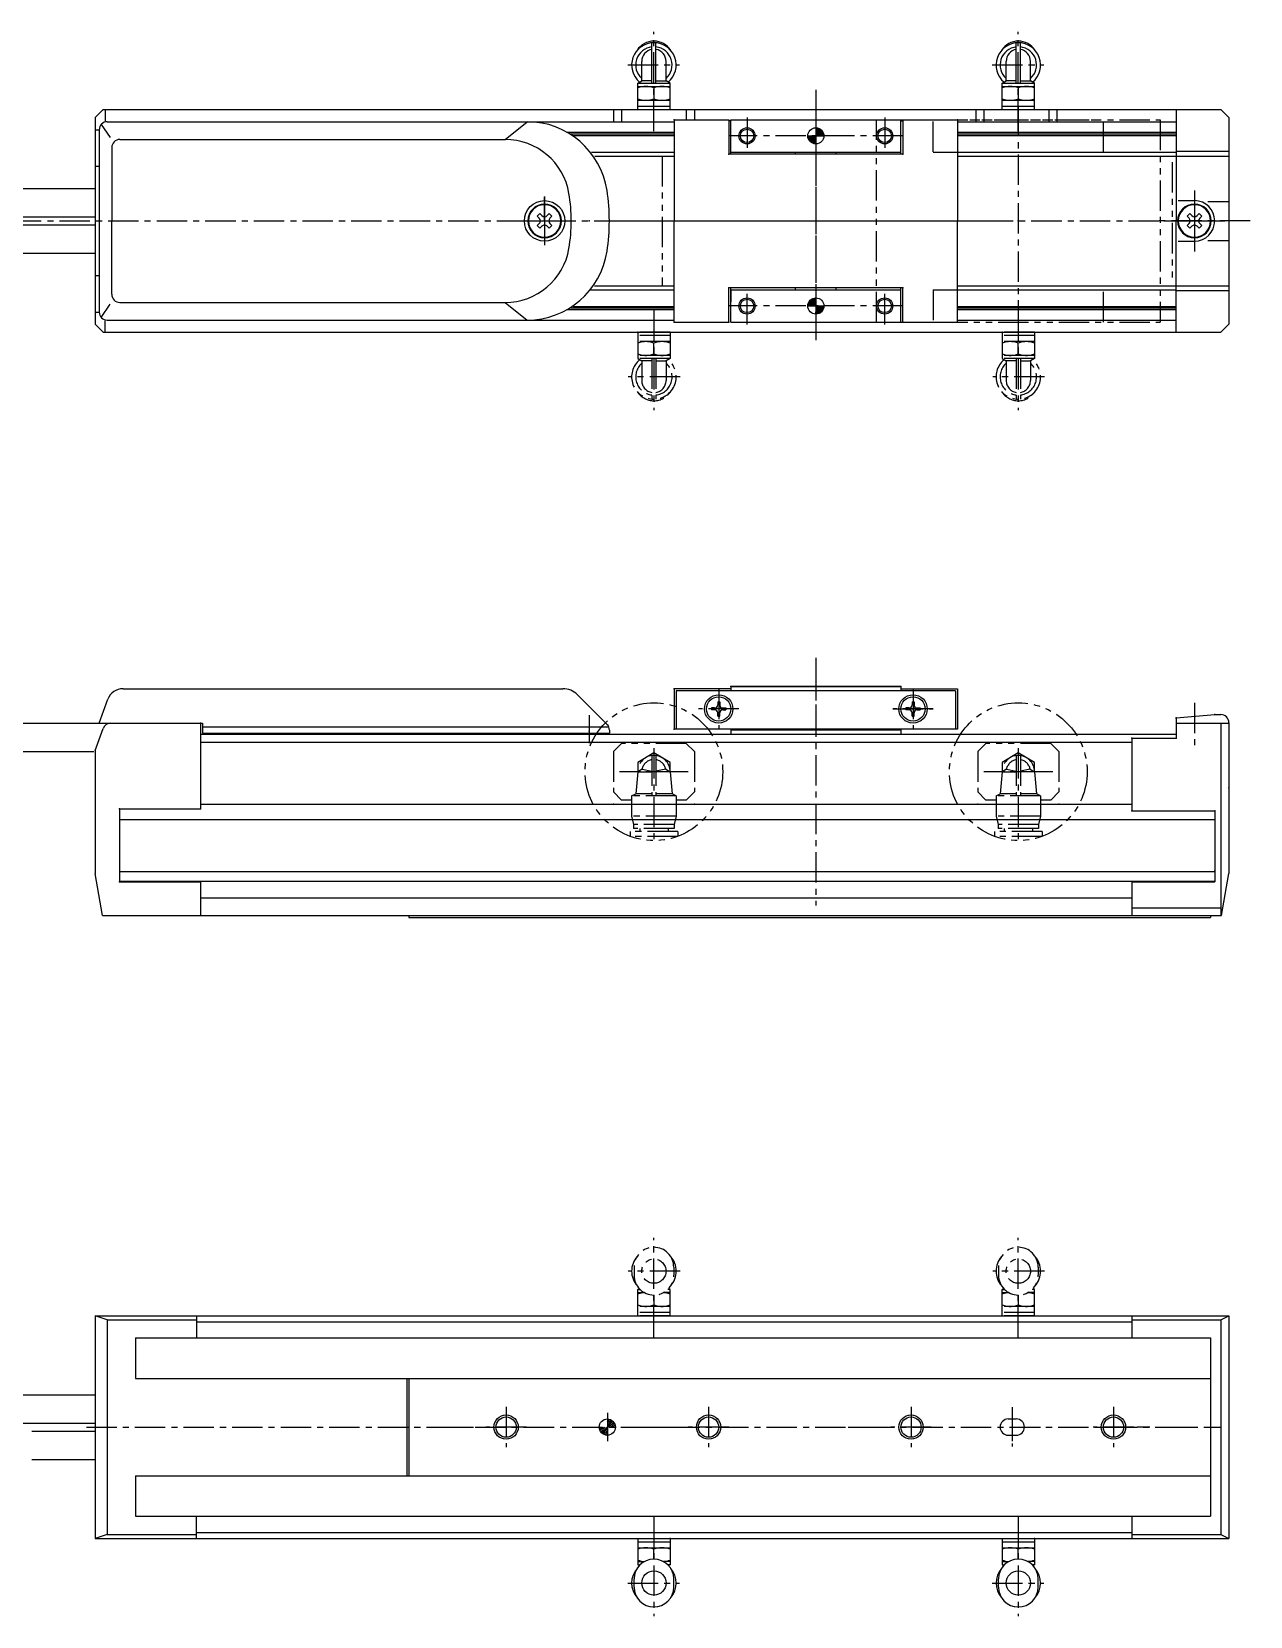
# Model space of a CAD drawing. Extents: x -697 to -236, y 122 to 519.
# Drawn here: x -536.7 to -235.7, y 127.2 to 518.5 of the extents above; entities that cross this region are included whole.
import ezdxf

# ---------------------------------------------------------------- set-up
doc = ezdxf.new("R2010")
doc.units = 0
for name, pattern in [('CENTER', [12, 7.5, -1.5, 1.5, -1.5]), ('CONTINOUS', [0]), ('PHANTOM', [15, 7.5, -1.5, 1.5, -1.5, 1.5, -1.5])]:
    doc.linetypes.add(name, pattern=pattern)
doc.layers.get('0').update_dxf_attribs({"linetype": 'CONTINUOUS'})
doc.layers.add('CENTER', color=1, linetype='CENTER')

# ---------------------------------------------------------------- blocks, each defined once
blk = doc.blocks.new('*U2')
at = {"color": 7, "linetype": 'CONTINUOUS'}
for p, q in [((-345.02, 492.79), (-343.02, 492.79)), ((-345.02, 492.79), (-344.43, 491.37)), ((-343.02, 490.79), (-344.43, 491.37)), ((-343.02, 492.79), (-343.02, 491.37)), ((-343.02, 491.37), (-343.02, 490.79))]:
    blk.add_line(p, q, dxfattribs=at)
for points in [[(-345.02, 492.79), (-345.02, 492.79), (-343.02, 492.79)], [(-345.02, 492.79), (-344.43, 491.37), (-343.02, 491.37)]]:
    blk.add_solid(points, dxfattribs=at)
at = {"color": 7, "linetype": 'CONTINUOUS', "extrusion": (0, 0, -1)}
for points in [[(345.02, 492.79), (343.02, 492.79), (343.02, 491.37)], [(344.43, 491.37), (343.02, 491.37), (343.02, 490.79)]]:
    blk.add_solid(points, dxfattribs=at)
blk = doc.blocks.new('*U3')
at = {"color": 7, "linetype": 'CONTINUOUS'}
for p, q in [((-343.02, 494.79), (-343.02, 494.2)), ((-341.6, 494.2), (-343.02, 494.79)), ((-343.02, 494.2), (-343.02, 492.79)), ((-341.6, 494.2), (-341.02, 492.79)), ((-343.02, 492.79), (-341.02, 492.79))]:
    blk.add_line(p, q, dxfattribs=at)
for points in [[(-343.02, 494.79), (-343.02, 494.2), (-341.6, 494.2)], [(-343.02, 494.2), (-343.02, 492.79), (-341.02, 492.79)], [(-343.02, 492.79), (-343.02, 492.79), (-341.02, 492.79)]]:
    blk.add_solid(points, dxfattribs=at)
at = {"color": 7, "linetype": 'CONTINUOUS', "extrusion": (0, 0, -1)}
blk.add_solid([(343.02, 494.2), (341.6, 494.2), (341.02, 492.79)], dxfattribs=at)
blk = doc.blocks.new('*U4')
at = {"color": 7, "linetype": 'CONTINUOUS'}
for p, q in [((-344.43, 452.2), (-345.02, 450.79)), ((-345.02, 450.79), (-343.02, 450.79)), ((-343.02, 452.79), (-344.43, 452.2)), ((-343.02, 452.2), (-343.02, 452.79)), ((-343.02, 452.2), (-343.02, 450.79))]:
    blk.add_line(p, q, dxfattribs=at)
for points in [[(-344.43, 452.2), (-345.02, 450.79), (-343.02, 450.79)], [(-345.02, 450.79), (-345.02, 450.79), (-343.02, 450.79)], [(-343.02, 452.79), (-344.43, 452.2), (-343.02, 452.2)]]:
    blk.add_solid(points, dxfattribs=at)
at = {"color": 7, "linetype": 'CONTINUOUS', "extrusion": (0, 0, -1)}
blk.add_solid([(344.43, 452.2), (343.02, 452.2), (343.02, 450.79)], dxfattribs=at)
blk = doc.blocks.new('*U5')
at = {"color": 7, "linetype": 'CONTINUOUS'}
for p, q in [((-343.02, 450.79), (-341.02, 450.79)), ((-343.02, 450.79), (-343.02, 449.37)), ((-341.02, 450.79), (-341.6, 449.37)), ((-341.6, 449.37), (-343.02, 448.79)), ((-343.02, 448.79), (-343.02, 449.37))]:
    blk.add_line(p, q, dxfattribs=at)
for points in [[(-343.02, 450.79), (-343.02, 450.79), (-341.02, 450.79)], [(-343.02, 450.79), (-343.02, 449.37), (-341.6, 449.37)]]:
    blk.add_solid(points, dxfattribs=at)
at = {"color": 7, "linetype": 'CONTINUOUS', "extrusion": (0, 0, -1)}
for points in [[(343.02, 450.79), (341.02, 450.79), (341.6, 449.37)], [(343.02, 449.37), (341.6, 449.37), (343.02, 448.79)]]:
    blk.add_solid(points, dxfattribs=at)
blk = doc.blocks.new('*X10')
at = {"color": 0, "linetype": 'CONTINOUS'}
for p, q in [((-396.51, 173.81), (-396.36, 173.96)), ((-396.45, 173.43), (-395.91, 173.96)), ((-396.33, 173.1), (-395.47, 173.96)), ((-396.16, 172.82), (-395.02, 173.96)), ((-395.96, 172.58), (-394.57, 173.96)), ((-395.72, 172.37), (-394.52, 173.57)), ((-395.45, 172.19), (-394.52, 173.12)), ((-395.13, 172.06), (-394.52, 172.68)), ((-394.77, 171.98), (-394.52, 172.23)), ((-394.52, 175.81), (-394.37, 175.96)), ((-394.52, 175.36), (-393.99, 175.89)), ((-394.52, 174.91), (-393.66, 175.77)), ((-394.52, 174.46), (-393.38, 175.6)), ((-394.52, 174.02), (-393.13, 175.4)), ((-394.13, 173.96), (-392.92, 175.17)), ((-393.68, 173.96), (-392.75, 174.89)), ((-393.23, 173.96), (-392.62, 174.58)), ((-392.78, 173.96), (-392.53, 174.21))]:
    blk.add_line(p, q, dxfattribs=at)

msp = doc.modelspace()

# ---------------------------------------------------------------- linework, layer by layer
at = {"color": 7, "linetype": 'CONTINOUS'}
for p, q in [((-383.52, 505.79), (-383.52, 515.76)), ((-382.52, 505.79), (-382.52, 515.76)), ((-293.52, 505.79), (-293.52, 515.76)), ((-292.52, 505.79), (-292.52, 515.76)), ((-386.02, 506.36), (-386.02, 511.19)), ((-380.02, 506.36), (-380.02, 511.19)), ((-296.02, 506.36), (-296.02, 511.19)), ((-290.02, 506.36), (-290.02, 511.19)), ((-387.02, 505.79), (-386.02, 506.36)), ((-387.02, 499.29), (-387.02, 505.79)), ((-387.02, 505.79), (-379.02, 505.79)), ((-387.02, 504.99), (-379.02, 504.99)), ((-383.52, 506.36), (-386.02, 506.36)), ((-382.52, 506.36), (-380.02, 506.36)), ((-379.02, 505.79), (-380.02, 506.36)), ((-379.02, 499.29), (-379.02, 505.79)), ((-297.02, 505.79), (-296.02, 506.36)), ((-297.02, 499.29), (-297.02, 505.79)), ((-297.02, 505.79), (-289.02, 505.79)), ((-297.02, 504.99), (-289.02, 504.99)), ((-293.52, 506.36), (-296.02, 506.36)), ((-292.52, 506.36), (-290.02, 506.36)), ((-289.02, 505.79), (-290.02, 506.36)), ((-289.02, 499.29), (-289.02, 505.79)), ((-387.02, 501.59), (-379.02, 501.59)), ((-383.02, 504.63), (-383.02, 501.94)), ((-297.02, 501.59), (-289.02, 501.59)), ((-293.02, 504.63), (-293.02, 501.94)), ((-519.02, 499.29), (-521.02, 497.29)), ((-521.02, 497.29), (-521.02, 446.29)), ((-519.02, 499.29), (-488.02, 499.29)), ((-518.54, 499.29), (-518.54, 496.49)), ((-491.02, 499.29), (-254.02, 499.29)), ((-393.02, 499.29), (-393.02, 496.29)), ((-391.02, 499.29), (-391.02, 496.29)), ((-387.02, 500.09), (-379.02, 500.09)), ((-387.02, 499.29), (-379.02, 499.29)), ((-375.02, 499.29), (-375.02, 496.79)), ((-373.02, 499.29), (-373.02, 496.79)), ((-303.52, 499.29), (-303.52, 496.29)), ((-301.52, 499.29), (-301.52, 496.29)), ((-297.02, 500.09), (-289.02, 500.09)), ((-297.02, 499.29), (-289.02, 499.29)), ((-285.52, 499.29), (-285.52, 496.29)), ((-283.52, 499.29), (-283.52, 496.29)), ((-254.02, 499.29), (-243.02, 499.29)), ((-254.02, 499.29), (-254.02, 471.79)), ((-241.02, 497.29), (-243.02, 499.29)), ((-241.02, 497.29), (-241.02, 446.29)), ((-521.02, 494.29), (-520.06, 494.29)), ((-520.02, 494.29), (-520.02, 449.29)), ((-519.53, 495.59), (-517.29, 492.37)), ((-518.02, 496.29), (-414.36, 496.29)), ((-503.02, 496.29), (-378.02, 496.29)), ((-419.77, 491.9), (-414.36, 496.29)), ((-404.41, 493.69), (-378.02, 493.69)), ((-403.75, 493.29), (-378.02, 493.29)), ((-378.02, 496.79), (-364.52, 496.79)), ((-378.02, 496.79), (-378.02, 471.79)), ((-364.52, 496.79), (-364.52, 488.29)), ((-364.02, 496.49), (-364.52, 496.49)), ((-364.02, 496.79), (-322.02, 496.79)), ((-364.02, 488.26), (-364.02, 496.79)), ((-322.02, 488.29), (-322.02, 496.79)), ((-322.02, 496.49), (-321.52, 496.49)), ((-321.52, 496.79), (-321.52, 494.79)), ((-321.52, 496.79), (-321.52, 488.29)), ((-321.52, 496.79), (-308.02, 496.79)), ((-308.02, 496.79), (-308.02, 471.79)), ((-308.02, 496.29), (-254.02, 496.29)), ((-308.02, 493.69), (-254.02, 493.69)), ((-308.02, 493.29), (-254.02, 493.29)), ((-516.92, 489.9), (-516.92, 471.79)), ((-514.92, 491.9), (-419.77, 491.9)), ((-403.09, 492.88), (-378.02, 492.88)), ((-364.02, 488.81), (-364.02, 491.79)), ((-321.52, 490.79), (-321.52, 488.29)), ((-308.02, 492.88), (-254.02, 492.88)), ((-521.02, 485.29), (-520.16, 485.29)), ((-398.47, 488.79), (-378.02, 488.79)), ((-397.64, 487.79), (-378.02, 487.79)), ((-321.52, 488.29), (-364.52, 488.29)), ((-364.02, 488.79), (-322.02, 488.79)), ((-348.02, 488.26), (-348.02, 488.79)), ((-338.02, 488.26), (-338.02, 488.79)), ((-308.02, 488.79), (-254.02, 488.79)), ((-308.02, 487.79), (-254.02, 487.79)), ((-254.02, 488.99), (-241.02, 488.99)), ((-254.02, 487.79), (-241.02, 487.79)), ((-544.69, 479.79), (-521.02, 479.79)), ((-411.18, 473.6), (-411.83, 472.95)), ((-410.68, 473.1), (-411.18, 473.6)), ((-408.86, 473.6), (-409.35, 473.1)), ((-408.21, 472.95), (-408.86, 473.6)), ((-253.51, 476.79), (-249.52, 476.79)), ((-250.68, 473.6), (-251.33, 472.95)), ((-250.18, 473.1), (-250.68, 473.6)), ((-248.36, 473.6), (-248.85, 473.1)), ((-247.71, 472.95), (-248.36, 473.6)), ((-246.2, 476.59), (-241.02, 476.59)), ((-558.63, 470.79), (-521.02, 470.79)), ((-544.69, 472.79), (-521.02, 472.79)), ((-516.92, 453.67), (-516.92, 471.79)), ((-411.83, 472.95), (-411.33, 472.45)), ((-411.33, 471.12), (-411.83, 470.63)), ((-411.83, 470.63), (-411.18, 469.98)), ((-411.18, 469.98), (-410.68, 470.47)), ((-409.35, 470.47), (-408.86, 469.98)), ((-408.86, 469.98), (-408.21, 470.63)), ((-408.7, 472.45), (-408.21, 472.95)), ((-408.21, 470.63), (-408.7, 471.12)), ((-378.02, 446.79), (-378.02, 471.79)), ((-308.02, 446.79), (-308.02, 471.79)), ((-254.02, 444.29), (-254.02, 471.79)), ((-251.33, 472.95), (-250.83, 472.45)), ((-250.83, 471.12), (-251.33, 470.63)), ((-251.33, 470.63), (-250.68, 469.98)), ((-250.68, 469.98), (-250.18, 470.47)), ((-248.85, 470.47), (-248.36, 469.98)), ((-248.36, 469.98), (-247.71, 470.63)), ((-248.2, 472.45), (-247.71, 472.95)), ((-247.71, 470.63), (-248.2, 471.12)), ((-253.51, 466.79), (-249.52, 466.79)), ((-246.2, 466.98), (-241.02, 466.98)), ((-557.28, 463.79), (-521.02, 463.79)), ((-521.02, 458.29), (-520.16, 458.29)), ((-398.84, 454.79), (-378.02, 454.79)), ((-397.67, 455.79), (-378.02, 455.79)), ((-321.52, 455.29), (-364.52, 455.29)), ((-364.52, 446.79), (-364.52, 455.29)), ((-364.02, 446.79), (-364.02, 455.29)), ((-364.02, 454.79), (-322.02, 454.79)), ((-364.02, 454.77), (-364.02, 451.79)), ((-348.02, 454.79), (-348.02, 455.3)), ((-338.02, 454.79), (-338.02, 455.3)), ((-322.02, 446.79), (-322.02, 455.3)), ((-321.52, 446.79), (-321.52, 455.29)), ((-308.02, 455.79), (-254.02, 455.79)), ((-308.02, 454.79), (-254.02, 454.79)), ((-254.02, 455.79), (-241.02, 455.79)), ((-254.02, 454.59), (-241.02, 454.59)), ((-519.53, 447.98), (-517.29, 451.2)), ((-514.92, 451.67), (-419.77, 451.67)), ((-419.77, 451.67), (-414.36, 447.29)), ((-403.53, 450.29), (-378.02, 450.29)), ((-402.95, 450.69), (-378.02, 450.69)), ((-308.02, 450.69), (-254.02, 450.69)), ((-308.02, 450.29), (-254.02, 450.29)), ((-521.02, 449.29), (-520.06, 449.29)), ((-519.02, 444.29), (-521.02, 446.29)), ((-518.54, 444.29), (-518.54, 447.09)), ((-518.02, 447.29), (-414.36, 447.29)), ((-503.02, 447.29), (-378.02, 447.29)), ((-404.49, 449.88), (-378.02, 449.88)), ((-378.02, 446.79), (-364.52, 446.79)), ((-364.02, 446.79), (-322.02, 446.79)), ((-321.52, 446.79), (-308.02, 446.79)), ((-308.02, 449.88), (-254.02, 449.88)), ((-308.02, 447.29), (-254.02, 447.29)), ((-241.02, 446.29), (-243.02, 444.29)), ((-519.02, 444.29), (-488.02, 444.29)), ((-491.02, 444.29), (-254.02, 444.29)), ((-254.02, 444.29), (-243.02, 444.29)), ((-514.12, 356.29), (-405.49, 356.29)), ((-378.02, 356.29), (-378.02, 346.29)), ((-364.02, 356.29), (-378.02, 356.29)), ((-364.02, 356.79), (-322.02, 356.79)), ((-322.02, 356.79), (-364.02, 356.79)), ((-364.02, 356.79), (-364.02, 355.79)), ((-322.02, 356.79), (-322.02, 355.79)), ((-322.02, 356.29), (-308.02, 356.29)), ((-308.02, 356.29), (-308.02, 346.29)), ((-520.02, 347.79), (-517.88, 353.66)), ((-401.95, 354.82), (-394.6, 347.47)), ((-308.52, 355.79), (-377.52, 355.79)), ((-377.52, 355.79), (-377.52, 346.29)), ((-367.27, 353.04), (-366.77, 353.04)), ((-367.27, 353.04), (-367.27, 352.28)), ((-366.77, 353.04), (-366.77, 352.28)), ((-319.27, 353.04), (-318.77, 353.04)), ((-319.27, 353.04), (-319.27, 352.28)), ((-318.77, 353.04), (-318.77, 352.28)), ((-308.52, 355.79), (-308.52, 346.29)), ((-368.02, 351.54), (-368.77, 351.54)), ((-368.77, 351.54), (-368.77, 351.04)), ((-368.02, 351.04), (-368.77, 351.04)), ((-367.27, 349.54), (-367.27, 350.29)), ((-367.27, 349.54), (-366.77, 349.54)), ((-366.77, 349.54), (-366.77, 350.29)), ((-366.02, 351.54), (-365.27, 351.54)), ((-366.02, 351.04), (-365.27, 351.04)), ((-365.27, 351.54), (-365.27, 351.04)), ((-320.02, 351.54), (-320.77, 351.54)), ((-320.77, 351.54), (-320.77, 351.04)), ((-320.02, 351.04), (-320.77, 351.04)), ((-319.27, 349.54), (-319.27, 350.29)), ((-319.27, 349.54), (-318.77, 349.54)), ((-318.77, 349.54), (-318.77, 350.29)), ((-318.02, 351.54), (-317.27, 351.54)), ((-318.02, 351.04), (-317.27, 351.04)), ((-317.27, 351.54), (-317.27, 351.04)), ((-254.02, 349.06), (-244.52, 349.89)), ((-254.02, 349.01), (-254.02, 344.09)), ((-244.52, 349.89), (-243.02, 349.89)), ((-554.44, 347.79), (-509.4, 347.79)), ((-521.02, 340.99), (-519.02, 346.47)), ((-520.02, 347.79), (-494.52, 347.79)), ((-517.14, 347.79), (-495.02, 347.79)), ((-495.02, 347.79), (-495.02, 326.59)), ((-494.9, 345.09), (-254.02, 345.09)), ((-494.52, 347.79), (-494.52, 345.29)), ((-494.52, 346.89), (-394.2, 346.89)), ((-494.52, 345.29), (-394.02, 345.29)), ((-394.02, 346.06), (-394.02, 345.29)), ((-308.02, 346.29), (-378.02, 346.29)), ((-364.02, 346.2), (-364.02, 345.09)), ((-364.02, 346.09), (-322.02, 346.09)), ((-322.02, 346.2), (-322.02, 345.09)), ((-254.02, 347.79), (-241.02, 347.79)), ((-243.02, 347.79), (-243.02, 300.29)), ((-241.02, 347.89), (-241.02, 310.63)), ((-553.98, 340.79), (-521.34, 340.79)), ((-521.02, 340.99), (-521.02, 310.63)), ((-494.9, 343.09), (-265.02, 343.09)), ((-265.02, 344.09), (-254.02, 344.09)), ((-265.02, 344.09), (-265.02, 326.09)), ((-515.02, 326.59), (-495.02, 326.59)), ((-515.02, 326.59), (-515.02, 308.59)), ((-494.9, 327.79), (-265.02, 327.79)), ((-265.02, 326.09), (-244.52, 326.09)), ((-244.52, 326.09), (-244.52, 311.29)), ((-514.82, 323.96), (-244.52, 323.96)), ((-519.19, 300.29), (-521.02, 310.63)), ((-514.82, 311.12), (-244.52, 311.12)), ((-244.52, 311.29), (-244.52, 308.59)), ((-242.84, 300.29), (-241.02, 310.63)), ((-515.02, 308.59), (-495.02, 308.59)), ((-514.82, 308.79), (-244.52, 308.79)), ((-495.02, 308.59), (-495.02, 300.29)), ((-265.02, 308.59), (-244.52, 308.59)), ((-265.02, 308.59), (-265.02, 300.29)), ((-494.9, 304.62), (-265.02, 304.62)), ((-265.02, 302.18), (-243.02, 302.18)), ((-519.19, 300.29), (-495.02, 300.29)), ((-494.9, 300.29), (-265.02, 300.29)), ((-443.52, 300.29), (-443.52, 299.79)), ((-443.52, 299.79), (-307.93, 299.79)), ((-307.93, 299.79), (-245.52, 299.79)), ((-265.02, 300.29), (-242.84, 300.29)), ((-245.52, 300.29), (-245.52, 299.79)), ((-245.52, 300.29), (-243.84, 300.29)), ((-521.02, 201.46), (-521.02, 146.46)), ((-521.02, 201.46), (-241.02, 201.46)), ((-518.02, 200.46), (-521.02, 201.46)), ((-518.02, 200.46), (-518.02, 147.46)), ((-518.02, 200.46), (-496.02, 200.46)), ((-496.02, 201.46), (-496.02, 195.96)), ((-496.02, 199.96), (-265.02, 199.96)), ((-265.02, 201.46), (-265.02, 195.96)), ((-265.02, 200.46), (-243.02, 200.46)), ((-243.02, 200.46), (-241.02, 201.46)), ((-243.02, 200.46), (-243.02, 147.46)), ((-241.02, 201.46), (-241.02, 146.46)), ((-511.02, 195.96), (-511.02, 185.96)), ((-511.02, 195.96), (-245.52, 195.96)), ((-245.52, 195.96), (-245.52, 151.96)), ((-511.02, 185.96), (-245.52, 185.96)), ((-444.02, 185.96), (-444.02, 161.96)), ((-443.52, 185.96), (-443.52, 161.96)), ((-557.28, 181.96), (-521.02, 181.96)), ((-558.63, 174.96), (-521.02, 174.96)), ((-536.69, 172.96), (-521.02, 172.96)), ((-536.69, 165.96), (-521.02, 165.96)), ((-511.02, 161.96), (-245.52, 161.96)), ((-511.02, 161.96), (-511.02, 151.96)), ((-511.02, 151.96), (-245.52, 151.96)), ((-496.02, 146.46), (-496.02, 151.96)), ((-265.02, 151.96), (-265.02, 146.46)), ((-518.02, 147.46), (-521.02, 146.46)), ((-521.02, 146.46), (-241.02, 146.46)), ((-518.02, 147.46), (-496.02, 147.46)), ((-496.02, 147.96), (-265.02, 147.96)), ((-387.02, 146.46), (-387.02, 139.96)), ((-387.02, 146.46), (-379.02, 146.46)), ((-387.02, 145.66), (-379.02, 145.66)), ((-379.02, 146.46), (-379.02, 139.96)), ((-297.02, 146.46), (-297.02, 139.96)), ((-297.02, 146.46), (-289.02, 146.46)), ((-297.02, 145.66), (-289.02, 145.66)), ((-289.02, 146.46), (-289.02, 139.96)), ((-265.02, 147.46), (-243.02, 147.46)), ((-243.02, 147.46), (-241.02, 146.46)), ((-387.02, 144.16), (-379.02, 144.16)), ((-383.02, 141.36), (-383.02, 143.8)), ((-297.02, 144.16), (-289.02, 144.16)), ((-293.02, 141.36), (-293.02, 143.8)), ((-387.02, 140.76), (-385.37, 140.76)), ((-387.02, 139.96), (-386.65, 139.75)), ((-387.02, 139.96), (-386.45, 139.96)), ((-379.02, 140.76), (-380.67, 140.76)), ((-379.02, 139.96), (-379.59, 139.96)), ((-379.02, 139.96), (-379.39, 139.75)), ((-297.02, 140.76), (-295.37, 140.76)), ((-297.02, 139.96), (-296.65, 139.75)), ((-297.02, 139.96), (-296.45, 139.96)), ((-289.02, 140.76), (-290.67, 140.76)), ((-289.02, 139.96), (-289.59, 139.96)), ((-289.02, 139.96), (-289.39, 139.75)), ((-387.92, 134.46), (-387.92, 136.46)), ((-378.12, 134.46), (-378.12, 136.46)), ((-297.92, 134.46), (-297.92, 136.46)), ((-288.12, 134.46), (-288.12, 136.46))]:
    msp.add_line(p, q, dxfattribs=at)
at = {"color": 3, "linetype": 'PHANTOM'}
for p, q in [((-328.02, 496.79), (-258.02, 496.79)), ((-328.02, 446.79), (-328.02, 496.79)), ((-314.02, 488.81), (-314.02, 496.79)), ((-314.02, 496.79), (-272.02, 496.79)), ((-272.02, 488.79), (-272.02, 496.79)), ((-258.02, 496.79), (-258.02, 446.79)), ((-381.02, 487.79), (-381.02, 455.79)), ((-314.02, 488.79), (-272.02, 488.79)), ((-255.02, 486.28), (-255.02, 457.38)), ((-314.02, 454.79), (-272.02, 454.79)), ((-314.02, 454.77), (-314.02, 446.79)), ((-272.02, 446.79), (-272.02, 454.79)), ((-328.02, 446.79), (-258.02, 446.79)), ((-387.02, 444.29), (-387.02, 437.79)), ((-379.02, 444.29), (-387.02, 444.29)), ((-379.02, 443.49), (-387.02, 443.49)), ((-379.02, 444.29), (-379.02, 437.79)), ((-297.02, 444.29), (-297.02, 437.79)), ((-289.02, 444.29), (-297.02, 444.29)), ((-289.02, 443.49), (-297.02, 443.49)), ((-289.02, 444.29), (-289.02, 437.79)), ((-379.02, 441.99), (-387.02, 441.99)), ((-379.02, 438.59), (-387.02, 438.59)), ((-383.02, 438.94), (-383.02, 441.63)), ((-289.02, 441.99), (-297.02, 441.99)), ((-289.02, 438.59), (-297.02, 438.59)), ((-293.02, 438.94), (-293.02, 441.63)), ((-379.02, 437.79), (-387.02, 437.79)), ((-387.02, 437.79), (-386.02, 437.21)), ((-386.02, 437.21), (-386.02, 432.38)), ((-383.52, 437.21), (-386.02, 437.21)), ((-383.52, 437.79), (-383.52, 427.81)), ((-382.52, 437.79), (-382.52, 427.81)), ((-382.52, 437.21), (-380.02, 437.21)), ((-379.02, 437.79), (-380.02, 437.21)), ((-380.02, 437.21), (-380.02, 432.38)), ((-289.02, 437.79), (-297.02, 437.79)), ((-297.02, 437.79), (-296.02, 437.21)), ((-296.02, 437.21), (-296.02, 432.38)), ((-293.52, 437.21), (-296.02, 437.21)), ((-293.52, 437.79), (-293.52, 427.81)), ((-292.52, 437.79), (-292.52, 427.81)), ((-292.52, 437.21), (-290.02, 437.21)), ((-289.02, 437.79), (-290.02, 437.21)), ((-290.02, 437.21), (-290.02, 432.38)), ((-391.02, 342.79), (-393.02, 340.79)), ((-393.02, 340.79), (-393.02, 330.79)), ((-375.02, 342.79), (-391.02, 342.79)), ((-373.02, 340.79), (-375.02, 342.79)), ((-373.02, 340.79), (-373.02, 330.79)), ((-301.02, 342.79), (-303.02, 340.79)), ((-303.02, 340.79), (-303.02, 330.79)), ((-285.02, 342.79), (-301.02, 342.79)), ((-283.02, 340.79), (-285.02, 342.79)), ((-283.02, 340.79), (-283.02, 330.79)), ((-383.02, 340.41), (-387.02, 338.1)), ((-387.02, 338.1), (-387.02, 335.79)), ((-383.52, 339.76), (-383.52, 329.79)), ((-379.02, 338.1), (-383.02, 340.41)), ((-382.52, 339.76), (-382.52, 329.79)), ((-379.02, 335.79), (-379.02, 338.1)), ((-293.02, 340.41), (-297.02, 338.1)), ((-297.02, 338.1), (-297.02, 335.79)), ((-293.52, 339.76), (-293.52, 329.79)), ((-289.02, 338.1), (-293.02, 340.41)), ((-292.52, 339.76), (-292.52, 329.79)), ((-289.02, 335.79), (-289.02, 338.1)), ((-387.02, 335.79), (-387.52, 330.36)), ((-385.96, 336.4), (-387.02, 335.79)), ((-387.02, 335.79), (-383.52, 335.79)), ((-385.96, 336.4), (-383.52, 335.89)), ((-380.08, 336.4), (-382.52, 335.89)), ((-380.08, 336.4), (-379.02, 335.79)), ((-379.02, 335.79), (-378.52, 330.36)), ((-297.02, 335.79), (-297.52, 330.36)), ((-295.96, 336.4), (-297.02, 335.79)), ((-297.02, 335.79), (-293.52, 335.79)), ((-295.96, 336.4), (-293.52, 335.89)), ((-290.08, 336.4), (-292.52, 335.89)), ((-290.08, 336.4), (-289.02, 335.79)), ((-289.02, 335.79), (-288.52, 330.36)), ((-391.02, 328.79), (-393.02, 330.79)), ((-388.52, 328.79), (-391.02, 328.79)), ((-388.52, 329.79), (-387.52, 330.36)), ((-388.52, 329.79), (-388.52, 324.79)), ((-377.52, 329.79), (-388.52, 329.79)), ((-383.52, 330.36), (-387.52, 330.36)), ((-378.52, 330.36), (-382.52, 330.36)), ((-377.52, 329.79), (-378.52, 330.36)), ((-377.52, 329.79), (-377.52, 324.79)), ((-375.02, 328.79), (-377.52, 328.79)), ((-375.02, 328.79), (-373.02, 330.79)), ((-301.02, 328.79), (-303.02, 330.79)), ((-298.52, 328.79), (-301.02, 328.79)), ((-298.52, 329.79), (-297.52, 330.36)), ((-298.52, 329.79), (-298.52, 324.79)), ((-287.52, 329.79), (-298.52, 329.79)), ((-293.52, 330.36), (-297.52, 330.36)), ((-288.52, 330.36), (-292.52, 330.36)), ((-287.52, 329.79), (-288.52, 330.36)), ((-287.52, 329.79), (-287.52, 324.79)), ((-285.02, 328.79), (-287.52, 328.79)), ((-285.02, 328.79), (-283.02, 330.79)), ((-388.52, 324.79), (-388.02, 322.79)), ((-377.52, 324.79), (-388.52, 324.79)), ((-377.52, 324.79), (-378.02, 322.79)), ((-298.52, 324.79), (-298.02, 322.79)), ((-287.52, 324.79), (-298.52, 324.79)), ((-287.52, 324.79), (-288.02, 322.79)), ((-388.92, 320.99), (-388.92, 319.79)), ((-377.12, 320.99), (-388.92, 320.99)), ((-378.02, 322.79), (-388.02, 322.79)), ((-388.02, 322.79), (-388.02, 321.79)), ((-378.02, 321.79), (-388.02, 321.79)), ((-386.52, 321.79), (-386.52, 320.99)), ((-379.52, 321.79), (-379.52, 320.99)), ((-378.02, 322.79), (-378.02, 321.79)), ((-377.12, 320.99), (-377.12, 319.79)), ((-298.92, 320.99), (-298.92, 319.79)), ((-287.12, 320.99), (-298.92, 320.99)), ((-288.02, 322.79), (-298.02, 322.79)), ((-298.02, 322.79), (-298.02, 321.79)), ((-288.02, 321.79), (-298.02, 321.79)), ((-296.52, 321.79), (-296.52, 320.99)), ((-289.52, 321.79), (-289.52, 320.99)), ((-288.02, 322.79), (-288.02, 321.79)), ((-287.12, 320.99), (-287.12, 319.79)), ((-377.12, 319.79), (-388.92, 319.79)), ((-287.12, 319.79), (-298.92, 319.79)), ((-387.92, 213.46), (-387.92, 211.46)), ((-378.12, 213.46), (-378.12, 211.46)), ((-297.92, 213.46), (-297.92, 211.46)), ((-288.12, 213.46), (-288.12, 211.46)), ((-387.02, 207.96), (-386.65, 208.17)), ((-387.02, 207.96), (-386.45, 207.96)), ((-387.02, 201.46), (-387.02, 207.96)), ((-379.02, 207.96), (-379.59, 207.96)), ((-379.02, 207.96), (-379.39, 208.17)), ((-379.02, 201.46), (-379.02, 207.96)), ((-297.02, 207.96), (-296.65, 208.17)), ((-297.02, 207.96), (-296.45, 207.96)), ((-297.02, 201.46), (-297.02, 207.96)), ((-289.02, 207.96), (-289.59, 207.96)), ((-289.02, 207.96), (-289.39, 208.17)), ((-289.02, 201.46), (-289.02, 207.96)), ((-387.02, 207.16), (-385.37, 207.16)), ((-379.02, 203.76), (-387.02, 203.76)), ((-383.02, 206.56), (-383.02, 204.12)), ((-379.02, 207.16), (-380.67, 207.16)), ((-297.02, 207.16), (-295.37, 207.16)), ((-289.02, 203.76), (-297.02, 203.76)), ((-293.02, 206.56), (-293.02, 204.12)), ((-289.02, 207.16), (-290.67, 207.16)), ((-379.02, 202.26), (-387.02, 202.26)), ((-379.02, 201.46), (-387.02, 201.46)), ((-289.02, 202.26), (-297.02, 202.26)), ((-289.02, 201.46), (-297.02, 201.46))]:
    msp.add_line(p, q, dxfattribs=at)
at = {"color": 7, "linetype": 'CENTER'}
for p, q in [((-394.52, 177.45), (-394.52, 170.46)), ((-294.52, 178.87), (-294.52, 169.15)), ((-294.52, 177.45), (-294.52, 170.46))]:
    msp.add_line(p, q, dxfattribs=at)
at = {"color": 7, "linetype": 'CONTINUOUS'}
for p, q in [((-295.52, 175.96), (-293.52, 175.96)), ((-295.52, 171.96), (-293.52, 171.96))]:
    msp.add_line(p, q, dxfattribs=at)
at = {"color": 7, "linetype": 'CONTINOUS'}
for centre, radius in [((-360.02, 492.79), 2), ((-360.02, 492.79), 1.65), ((-343.02, 492.79), 2), ((-326.02, 492.79), 2), ((-326.02, 492.79), 1.65), ((-410.02, 471.79), 5), ((-360.02, 450.79), 2), ((-360.02, 450.79), 1.65), ((-343.02, 450.79), 2), ((-326.02, 450.79), 2), ((-326.02, 450.79), 1.65), ((-367.02, 351.29), 3.5), ((-367.02, 351.29), 3), ((-319.02, 351.29), 3.5), ((-319.02, 351.29), 3), ((-419.52, 173.96), 3), ((-419.52, 173.96), 2.5), ((-369.52, 173.96), 3), ((-369.52, 173.96), 2.5), ((-319.52, 173.96), 3), ((-319.52, 173.96), 2.5), ((-269.52, 173.96), 3), ((-269.52, 173.96), 2.5), ((-383.02, 135.46), 3), ((-293.02, 135.46), 3)]:
    msp.add_circle(centre, radius, dxfattribs=at)
at = {"color": 3, "linetype": 'PHANTOM'}
for centre, radius in [((-383.02, 335.79), 17), ((-293.02, 335.79), 17), ((-383.02, 212.46), 3), ((-293.02, 212.46), 3)]:
    msp.add_circle(centre, radius, dxfattribs=at)
at = {"color": 7, "linetype": 'CONTINUOUS'}
msp.add_circle((-394.52, 173.96), 2, dxfattribs=at)
at = {"color": 7, "linetype": 'CONTINOUS'}
for centre, radius, start, end in [((-383.02, 510.29), 5.5, 309.8225, 230.1775), ((-383.02, 510.29), 4.5, 96.3794, 228.1897), ((-383.02, 511.29), 4.9, 32.3231, 147.6768), ((-383.02, 511.19), 3, 99.5941, 180), ((-383.02, 510.29), 4.5, 311.8103, 83.6206), ((-383.02, 511.19), 3, 0, 80.4059), ((-293.02, 510.29), 5.5, 309.8225, 230.1775), ((-293.02, 510.29), 4.5, 96.3794, 228.1897), ((-293.02, 511.29), 4.9, 32.3231, 147.6768), ((-293.02, 511.19), 3, 99.5941, 180), ((-293.02, 510.29), 4.5, 311.8103, 83.6206), ((-293.02, 511.19), 3, 0, 80.4059), ((-385.02, 499.21), 5.78, 69.7438, 110.2561), ((-381.02, 499.21), 5.78, 69.7439, 110.2561), ((-295.02, 499.21), 5.78, 69.7438, 110.2561), ((-291.02, 499.21), 5.78, 69.7439, 110.2561), ((-385.02, 507.36), 5.78, 249.7439, 290.2561), ((-381.02, 507.36), 5.78, 249.7439, 290.2561), ((-295.02, 507.36), 5.78, 249.7439, 290.2561), ((-291.02, 507.36), 5.78, 249.7439, 290.2561), ((-518.02, 494.29), 2, 90, 180), ((-414.36, 476.29), 20, 8.6269, 90), ((-514.92, 489.9), 2, 90, 180), ((-419.77, 475.9), 16, 9.6335, 90), ((-444.02, 471.79), 40.6, 0, 9.6335), ((-444.02, 471.79), 50, 0, 8.6269), ((-410.02, 471.79), 4.15, 0, 359.9997), ((-410.02, 471.79), 4, 0, 359.9997), ((-249.52, 471.79), 4.15, 0, 359.9997), ((-249.52, 471.79), 4, 0, 359.9997), ((-249.52, 471.79), 5, 270, 90), ((-412, 471.79), 0.94, 315, 45), ((-410.02, 473.77), 0.94, 225.0001, 315), ((-410.02, 469.81), 0.94, 45, 135.0001), ((-408.04, 471.79), 0.94, 135.0001, 225.0001), ((-444.02, 471.79), 40.6, 350.3665, 0), ((-444.02, 471.79), 50, 351.3731, 0), ((-251.5, 471.79), 0.94, 315, 45), ((-249.52, 473.77), 0.94, 225.0001, 315), ((-249.52, 469.81), 0.94, 45, 135.0001), ((-247.54, 471.79), 0.94, 135.0001, 225.0001), ((-419.77, 467.67), 16, 270, 350.3665), ((-414.36, 467.29), 20, 270, 351.3731), ((-514.92, 453.67), 2, 180, 270), ((-518.02, 449.29), 2, 180, 270), ((-514.12, 352.29), 4, 90, 160), ((-405.49, 351.29), 5, 45, 90), ((-368.02, 352.28), 0.748, 270, 0), ((-366.02, 352.28), 0.748, 180, 270), ((-320.02, 352.28), 0.748, 270, 0), ((-318.02, 352.28), 0.748, 180, 270), ((-368.02, 350.29), 0.748, 0, 90.0001), ((-366.02, 350.29), 0.748, 90, 180), ((-320.02, 350.29), 0.748, 0, 90.0001), ((-318.02, 350.29), 0.748, 90, 180), ((-243.02, 347.89), 2, 0, 90), ((-517.14, 345.79), 2, 90, 160), ((-396.02, 346.06), 2, 0, 45), ((-383.02, 136.46), 4.9, 0, 180), ((-385.02, 138.39), 5.78, 69.7439, 110.2561), ((-385.02, 146.54), 5.78, 249.7439, 266.706), ((-381.02, 138.39), 5.78, 69.7439, 110.2561), ((-381.02, 146.54), 5.78, 273.2941, 290.2561), ((-293.02, 136.46), 4.9, 0, 180), ((-295.02, 138.39), 5.78, 69.7439, 110.2561), ((-295.02, 146.54), 5.78, 249.7439, 266.706), ((-291.02, 138.39), 5.78, 69.7439, 110.2561), ((-291.02, 146.54), 5.78, 273.2941, 290.2561), ((-383.02, 135.46), 5.5, 138.8389, 221.1611), ((-383.02, 135.46), 5.5, 318.839, 41.1612), ((-293.02, 135.46), 5.5, 138.8389, 221.1611), ((-293.02, 135.46), 5.5, 318.839, 41.1612), ((-383.02, 134.46), 4.9, 180, 0), ((-293.02, 134.46), 4.9, 180, 0)]:
    msp.add_arc(centre, radius, start, end, dxfattribs=at)
at = {"color": 3, "linetype": 'PHANTOM'}
for centre, radius, start, end in [((-385.02, 436.21), 5.78, 69.7439, 110.2561), ((-385.02, 444.36), 5.78, 249.7439, 290.2561), ((-381.02, 436.21), 5.78, 69.7439, 110.2561), ((-381.02, 444.36), 5.78, 249.7438, 290.2561), ((-295.02, 436.21), 5.78, 69.7439, 110.2561), ((-295.02, 444.36), 5.78, 249.7439, 290.2561), ((-291.02, 436.21), 5.78, 69.7439, 110.2561), ((-291.02, 444.36), 5.78, 249.7438, 290.2561), ((-383.02, 433.29), 5.5, 129.8225, 50.1775), ((-383.02, 433.29), 4.5, 131.8103, 263.6206), ((-383.02, 433.29), 4.5, 276.3794, 48.1897), ((-293.02, 433.29), 5.5, 129.8225, 50.1775), ((-293.02, 433.29), 4.5, 131.8103, 263.6206), ((-293.02, 433.29), 4.5, 276.3794, 48.1897), ((-383.02, 432.38), 3, 180, 260.4059), ((-383.02, 432.38), 3, 279.5941, 0), ((-293.02, 432.38), 3, 180, 260.4059), ((-293.02, 432.38), 3, 279.5941, 0), ((-383.02, 432.29), 4.9, 212.3231, 327.6768), ((-293.02, 432.29), 4.9, 212.3231, 327.6768), ((-383.02, 335.79), 4, 0.0002, 180.0001), ((-383.02, 335.79), 3, 99.594, 168.1896), ((-383.02, 335.79), 3, 11.8104, 80.406), ((-293.02, 335.79), 4, 0.0002, 180.0001), ((-293.02, 335.79), 3, 99.594, 168.1896), ((-293.02, 335.79), 3, 11.8104, 80.406), ((-383.02, 212.46), 5.5, 138.839, 221.1612), ((-383.02, 213.46), 4.9, 0, 180), ((-383.02, 212.46), 5.5, 318.8389, 41.1611), ((-293.02, 212.46), 5.5, 138.839, 221.1612), ((-293.02, 213.46), 4.9, 0, 180), ((-293.02, 212.46), 5.5, 318.8389, 41.1611), ((-383.02, 211.46), 4.9, 180.0001, 0), ((-293.02, 211.46), 4.9, 180.0001, 0), ((-385.02, 201.39), 5.78, 93.2941, 110.2561), ((-385.02, 209.54), 5.78, 249.7439, 290.2561), ((-381.02, 209.54), 5.78, 249.7439, 290.2561), ((-381.02, 201.39), 5.78, 69.7439, 86.706), ((-295.02, 201.39), 5.78, 93.2941, 110.2561), ((-295.02, 209.54), 5.78, 249.7439, 290.2561), ((-291.02, 209.54), 5.78, 249.7439, 290.2561), ((-291.02, 201.39), 5.78, 69.7439, 86.706)]:
    msp.add_arc(centre, radius, start, end, dxfattribs=at)
at = {"color": 7, "linetype": 'CONTINUOUS'}
for centre, start, end in [((-295.52, 173.96), 90, 270), ((-293.52, 173.96), 270, 90)]:
    msp.add_arc(centre, 2, start, end, dxfattribs=at)
at = {"color": 7, "linetype": 'CONTINOUS'}
for p in [(-383.02, 499.29), (-383.02, 499.29), (-383.02, 499.29), (-379.02, 499.29), (-293.02, 499.29), (-293.02, 499.29), (-293.02, 499.29), (-289.02, 499.29), (-378.02, 496.79), (-308.02, 496.79), (-364.52, 488.29), (-321.52, 488.29), (-520.02, 471.79), (-410.02, 471.79), (-410.02, 471.79), (-399.02, 471.79), (-378.02, 471.79), (-343.02, 471.79), (-308.02, 471.79), (-293.02, 471.79), (-254.02, 471.79), (-249.52, 471.79), (-249.52, 471.79), (-241.02, 471.79), (-364.52, 455.29), (-321.52, 455.29), (-378.02, 446.79), (-364.52, 446.79), (-321.52, 446.79), (-308.02, 446.79), (-387.02, 444.29), (-383.02, 444.29), (-383.02, 444.29), (-383.02, 444.29), (-383.02, 444.29), (-297.02, 444.29), (-293.02, 444.29), (-293.02, 444.29), (-293.02, 444.29), (-293.02, 444.29), (-254.02, 444.29), (-378.02, 356.29), (-364.02, 356.79), (-343.02, 356.79), (-322.02, 356.79), (-343.02, 355.79), (-367.02, 351.29), (-367.02, 351.29), (-319.02, 351.29), (-319.02, 351.29), (-254.02, 349.06), (-254.02, 349.01), (-244.52, 349.89), (-495.02, 347.79), (-495.02, 347.79), (-399.02, 345.79), (-378.02, 346.29), (-265.02, 344.09), (-254.02, 344.09), (-383.02, 335.79), (-383.02, 335.79), (-383.02, 335.79), (-383.02, 335.79), (-293.02, 335.79), (-293.02, 335.79), (-293.02, 335.79), (-293.02, 335.79), (-241.02, 331.79), (-515.02, 326.59), (-495.02, 326.59), (-495.02, 326.59), (-393.02, 327.79), (-373.02, 327.79), (-303.02, 327.79), (-283.02, 327.79), (-265.02, 326.09), (-244.52, 326.09), (-383.02, 319.79), (-293.02, 319.79), (-244.52, 311.29), (-515.02, 308.59), (-387.02, 201.46), (-383.02, 201.46), (-383.02, 201.46), (-383.02, 201.46), (-297.02, 201.46), (-293.02, 201.46), (-293.02, 201.46), (-293.02, 201.46), (-383.02, 146.46), (-383.02, 146.46), (-383.02, 146.46), (-383.02, 146.46), (-379.02, 146.46), (-293.02, 146.46), (-293.02, 146.46), (-293.02, 146.46), (-293.02, 146.46), (-289.02, 146.46)]:
    msp.add_point(p, dxfattribs=at)
at = {"layer": 'CENTER', "color": 1, "linetype": 'CENTER'}
for p, q in [((-383.02, 493.93), (-383.02, 518.51)), ((-293.02, 493.93), (-293.02, 518.51)), ((-389.47, 510.29), (-376.69, 510.29)), ((-299.47, 510.29), (-286.69, 510.29)), ((-343.02, 504.17), (-343.02, 444.45)), ((-343.02, 504.17), (-343.02, 442.32)), ((-360.02, 497.33), (-360.02, 488.25)), ((-343.02, 499.99), (-343.02, 444.45)), ((-326.02, 497.33), (-326.02, 488.25)), ((-293.02, 500.21), (-293.02, 444.45)), ((-321.48, 492.79), (-364.56, 492.79)), ((-410.02, 477.79), (-410.02, 465.79)), ((-410.02, 471.79), (-410.02, 477.75)), ((-249.52, 479.33), (-249.52, 464.25)), ((-249.52, 479.33), (-249.52, 464.25)), ((-249.52, 477.79), (-249.52, 465.79)), ((-249.52, 476.79), (-249.52, 466.79)), ((-565.81, 471.79), (-247.25, 471.79)), ((-416.02, 471.79), (-404.02, 471.79)), ((-415.73, 471.79), (-404.39, 471.79)), ((-410.02, 471.79), (-410.02, 465.83)), ((-391.17, 471.79), (-300.85, 471.79)), ((-379.57, 471.79), (-300.85, 471.79)), ((-377.92, 471.79), (-309.54, 471.79)), ((-235.73, 471.79), (-258.86, 471.79)), ((-257.06, 471.79), (-241.98, 471.79)), ((-257.06, 471.79), (-241.98, 471.79)), ((-255.52, 471.79), (-243.52, 471.79)), ((-360.02, 446.25), (-360.02, 455.33)), ((-326.02, 446.25), (-326.02, 455.33)), ((-321.48, 450.79), (-364.56, 450.79)), ((-383.02, 449.65), (-383.02, 425.06)), ((-293.02, 449.65), (-293.02, 425.06)), ((-376.56, 433.29), (-389.35, 433.29)), ((-286.56, 433.29), (-299.35, 433.29)), ((-343.02, 363.89), (-343.02, 302.75)), ((-343.02, 361.37), (-343.02, 345.45)), ((-343.02, 361.07), (-343.02, 345.15)), ((-343.02, 361.02), (-343.02, 345.11)), ((-367.02, 356.29), (-367.02, 346.29)), ((-367.02, 356.29), (-367.02, 346.29)), ((-319.02, 356.29), (-319.02, 346.29)), ((-319.02, 356.29), (-319.02, 346.29)), ((-249.52, 352.83), (-249.52, 341.17)), ((-399.02, 349.77), (-399.02, 342.87)), ((-362.02, 351.29), (-372.02, 351.29)), ((-362.02, 351.29), (-372.02, 351.29)), ((-314.02, 351.29), (-324.02, 351.29)), ((-324.02, 351.29), (-314.02, 351.29)), ((-383.02, 341.61), (-383.02, 317.8)), ((-293.02, 341.61), (-293.02, 317.8)), ((-374.52, 335.79), (-391.52, 335.79)), ((-377.35, 335.79), (-388.11, 335.79)), ((-284.52, 335.79), (-301.52, 335.79)), ((-287.35, 335.79), (-298.11, 335.79)), ((-383.02, 196.1), (-383.02, 220.69)), ((-293.02, 196.1), (-293.02, 220.69)), ((-376.56, 212.46), (-389.35, 212.46)), ((-286.56, 212.46), (-299.35, 212.46)), ((-419.52, 178.96), (-419.52, 168.96)), ((-369.52, 178.96), (-369.52, 168.96)), ((-319.52, 178.96), (-319.52, 168.96)), ((-269.52, 178.96), (-269.52, 168.96)), ((-523.19, 173.96), (-243.03, 173.96)), ((-435.08, 173.96), (-426.2, 173.96)), ((-414.52, 173.96), (-424.52, 173.96)), ((-385.08, 173.96), (-376.2, 173.96)), ((-385.08, 173.96), (-376.2, 173.96)), ((-364.52, 173.96), (-374.52, 173.96)), ((-335.08, 173.96), (-326.2, 173.96)), ((-335.08, 173.96), (-326.2, 173.96)), ((-314.52, 173.96), (-324.52, 173.96)), ((-295.08, 173.96), (-286.2, 173.96)), ((-295.08, 173.96), (-286.2, 173.96)), ((-295.08, 173.96), (-286.2, 173.96)), ((-295.08, 173.96), (-286.2, 173.96)), ((-295.08, 173.96), (-286.2, 173.96)), ((-295.08, 173.96), (-286.2, 173.96)), ((-295.08, 173.96), (-286.2, 173.96)), ((-295.08, 173.96), (-286.2, 173.96)), ((-264.52, 173.96), (-274.52, 173.96)), ((-264.52, 173.96), (-274.52, 173.96)), ((-264.52, 173.96), (-274.52, 173.96)), ((-264.52, 173.96), (-274.52, 173.96)), ((-272.58, 173.96), (-263.7, 173.96)), ((-272.58, 173.96), (-263.7, 173.96)), ((-260.58, 173.96), (-263.7, 173.96)), ((-260.58, 173.96), (-263.7, 173.96)), ((-260.58, 173.96), (-263.7, 173.96)), ((-260.58, 173.96), (-263.7, 173.96)), ((-256.58, 173.96), (-247.7, 173.96)), ((-256.58, 173.96), (-247.7, 173.96)), ((-383.02, 151.82), (-383.02, 127.24)), ((-293.02, 151.82), (-293.02, 127.24)), ((-389.47, 135.46), (-376.69, 135.46)), ((-299.47, 135.46), (-286.69, 135.46))]:
    msp.add_line(p, q, dxfattribs=at)

# ---------------------------------------------------------------- block references
at = {"color": 7, "linetype": 'CONTINUOUS'}
for name in ['*U3', '*U2', '*U4', '*U5', '*X10']:
    msp.add_blockref(name, (0, 0), dxfattribs=at)

doc.saveas('drawing.dxf')
